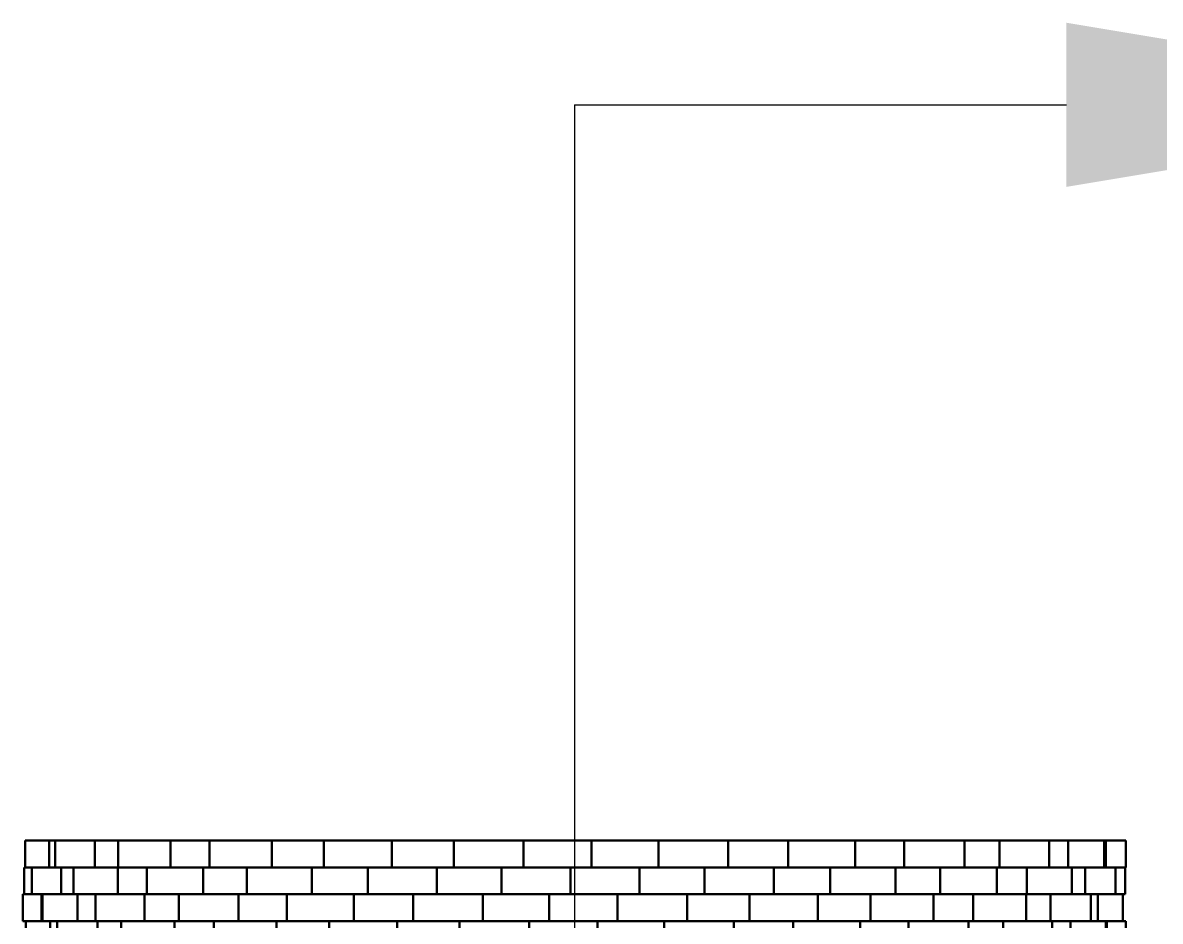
# Model space of a CAD drawing. Header units: inches. Extents: x 1.1 to 16.1, y 0.5 to 10.2.
# Drawn here: x 6.728 to 7.283, y 9.582 to 10.02 of the extents above; entities that cross this region are included whole.
import ezdxf

# ---------------------------------------------------------------- set-up
doc = ezdxf.new("R2010")
doc.units = ezdxf.units.IN
doc.header["$LTSCALE"] = 0.75
doc.header["$MEASUREMENT"] = 0
doc.linetypes.add('PHANTOM2', pattern=[1.25, 0.625, -0.125, 0.125, -0.125, 0.125, -0.125])
doc.layers.add('Annotations', color=7, linetype='Continuous', lineweight=25)
doc.layers.add('Visible', color=7, linetype='Continuous', lineweight=50)

msp = doc.modelspace()

# ---------------------------------------------------------------- linework, layer by layer
at = {"layer": 'Annotations', "linetype": 'PHANTOM2', "lineweight": 25}
msp.add_line((6.99725, 9.98037), (6.99725, 5.7604), dxfattribs=at)
at = {"layer": 'Annotations'}
msp.add_line((6.99725, 9.98037), (7.23725, 9.98037), dxfattribs=at)
msp.add_solid([(7.23725, 10.02037), (7.47725, 9.98037), (7.23725, 9.94037)], dxfattribs=at)
at = {"layer": 'Visible', "extrusion": (0, 1, 0)}
for p, q in [((6.7294, 9.62178, -0.60439), (6.74109, 9.62178, -0.57245)), ((6.7294, 9.60866, -0.60439), (6.7294, 9.62178, -0.60439)), ((6.74109, 9.62178, -0.57245), (6.74412, 9.62178, -0.53858)), ((6.74109, 9.60866, -0.57245), (6.74109, 9.62178, -0.57245)), ((6.74412, 9.62178, -0.53858), (6.76338, 9.62178, -0.51055)), ((6.74412, 9.60866, -0.53858), (6.74412, 9.62178, -0.53858)), ((6.76338, 9.62178, -0.51055), (6.77473, 9.62178, -0.47849)), ((6.76338, 9.60866, -0.51055), (6.76338, 9.62178, -0.51055)), ((6.77473, 9.62178, -0.47849), (6.80036, 9.62178, -0.45614)), ((6.77473, 9.60866, -0.47849), (6.77473, 9.62178, -0.47849)), ((6.80036, 9.62178, -0.45614), (6.81933, 9.62178, -0.42791)), ((6.80036, 9.60866, -0.45614), (6.80036, 9.62178, -0.45614)), ((6.81933, 9.62178, -0.42791), (6.84971, 9.62178, -0.41263)), ((6.81933, 9.60866, -0.42791), (6.81933, 9.62178, -0.42791)), ((6.84971, 9.62178, -0.41263), (6.8751, 9.62178, -0.39)), ((6.84971, 9.60866, -0.41263), (6.84971, 9.62178, -0.41263)), ((6.8751, 9.62178, -0.39), (6.90833, 9.62178, -0.38276)), ((6.8751, 9.60866, -0.39), (6.8751, 9.62178, -0.39)), ((6.90833, 9.62178, -0.38276), (6.93855, 9.62178, -0.36716)), ((6.90833, 9.60866, -0.38276), (6.90833, 9.62178, -0.38276)), ((6.93855, 9.62178, -0.36716), (6.97254, 9.62178, -0.36841)), ((6.93855, 9.60866, -0.36716), (6.93855, 9.62178, -0.36716)), ((6.97254, 9.62178, -0.36841), (7.00569, 9.62178, -0.36081)), ((6.97254, 9.60866, -0.36841), (6.97254, 9.62178, -0.36841)), ((7.00569, 9.62178, -0.36081), (7.0383, 9.62178, -0.37047)), ((7.00569, 9.60866, -0.36081), (7.00569, 9.62178, -0.36081)), ((7.0383, 9.62178, -0.37047), (7.0723, 9.62178, -0.37136)), ((7.0383, 9.60866, -0.37047), (7.0383, 9.62178, -0.37047)), ((7.0723, 9.62178, -0.37136), (7.10148, 9.62178, -0.38883)), ((7.0723, 9.60866, -0.37136), (7.0723, 9.62178, -0.37136)), ((7.10148, 9.62178, -0.38883), (7.13419, 9.62178, -0.39814)), ((7.10148, 9.60866, -0.38883), (7.10148, 9.62178, -0.38883)), ((7.13419, 9.62178, -0.39814), (7.15811, 9.62178, -0.42232)), ((7.13419, 9.60866, -0.39814), (7.13419, 9.62178, -0.39814)), ((7.15811, 9.62178, -0.42232), (7.18747, 9.62178, -0.43948)), ((7.15811, 9.60866, -0.42232), (7.15811, 9.62178, -0.42232)), ((7.18747, 9.62178, -0.43948), (7.20463, 9.62178, -0.46884)), ((7.18747, 9.60866, -0.43948), (7.18747, 9.62178, -0.43948)), ((7.20463, 9.62178, -0.46884), (7.2288, 9.62178, -0.49276)), ((7.20463, 9.60866, -0.46884), (7.20463, 9.62178, -0.46884)), ((7.2288, 9.62178, -0.49276), (7.23812, 9.62178, -0.52547)), ((7.2288, 9.60866, -0.49276), (7.2288, 9.62178, -0.49276)), ((7.23812, 9.62178, -0.52547), (7.25559, 9.62178, -0.55465)), ((7.23812, 9.60866, -0.52547), (7.23812, 9.62178, -0.52547)), ((7.25559, 9.62178, -0.55465), (7.25648, 9.62178, -0.58865)), ((7.25559, 9.60866, -0.55465), (7.25559, 9.62178, -0.55465)), ((7.25648, 9.62178, -0.58865), (7.26614, 9.62178, -0.62126)), ((7.25648, 9.60866, -0.58865), (7.25648, 9.62178, -0.58865)), ((7.26614, 9.60866, -0.62126), (7.26614, 9.62178, -0.62126)), ((6.72888, 9.60866, -0.64857), (6.7294, 9.60866, -0.64577)), ((6.72888, 9.59553, -0.64857), (6.72888, 9.60866, -0.64857)), ((6.73264, 9.60866, -0.59555), (6.7294, 9.60866, -0.60439)), ((6.73264, 9.60866, -0.58124), (6.74211, 9.60866, -0.56101)), ((6.73264, 9.59553, -0.58124), (6.73264, 9.60866, -0.58124)), ((6.74412, 9.60866, -0.53858), (6.74211, 9.60866, -0.56101)), ((6.75095, 9.60866, -0.52863), (6.74412, 9.60866, -0.53858)), ((6.74707, 9.59553, -0.55044), (6.74707, 9.60866, -0.55044)), ((6.75095, 9.60866, -0.52863), (6.75303, 9.60866, -0.51696)), ((6.75303, 9.60866, -0.51696), (6.76719, 9.60866, -0.49978)), ((6.75303, 9.59553, -0.51696), (6.75303, 9.60866, -0.51696)), ((6.77473, 9.60866, -0.47849), (6.76719, 9.60866, -0.49978)), ((6.77467, 9.59553, -0.49071), (6.77467, 9.60866, -0.49071)), ((6.78387, 9.60866, -0.47052), (6.77473, 9.60866, -0.47849)), ((6.78387, 9.60866, -0.47052), (6.78877, 9.60866, -0.45977)), ((6.78877, 9.60866, -0.45977), (6.80671, 9.60866, -0.44668)), ((6.78877, 9.59553, -0.45977), (6.78877, 9.60866, -0.45977)), ((6.81933, 9.60866, -0.42791), (6.80671, 9.60866, -0.44668)), ((6.81625, 9.59553, -0.43973), (6.81625, 9.60866, -0.43973)), ((6.8302, 9.60866, -0.42244), (6.81933, 9.60866, -0.42791)), ((6.8302, 9.60866, -0.42244), (6.8376, 9.60866, -0.41326)), ((6.8376, 9.60866, -0.41326), (6.8582, 9.60866, -0.40507)), ((6.8376, 9.59553, -0.41326), (6.8376, 9.60866, -0.41326)), ((6.8751, 9.60866, -0.39), (6.8582, 9.60866, -0.40507)), ((6.8692, 9.59553, -0.40069), (6.8692, 9.60866, -0.40069)), ((6.88702, 9.60866, -0.3874), (6.8751, 9.60866, -0.39)), ((6.88702, 9.60866, -0.3874), (6.89647, 9.60866, -0.38036)), ((6.89647, 9.60866, -0.38036), (6.91842, 9.60866, -0.37755)), ((6.89647, 9.59553, -0.38036), (6.89647, 9.60866, -0.38036)), ((6.93855, 9.60866, -0.36716), (6.91842, 9.60866, -0.37755)), ((6.9302, 9.59553, -0.37604), (6.9302, 9.60866, -0.37604)), ((6.95077, 9.60866, -0.36761), (6.93855, 9.60866, -0.36716)), ((6.95077, 9.60866, -0.36761), (6.96167, 9.60866, -0.36313)), ((6.96167, 9.60866, -0.36313), (6.98361, 9.60866, -0.36587)), ((6.96167, 9.59553, -0.36313), (6.96167, 9.60866, -0.36313)), ((7.00569, 9.60866, -0.36081), (6.98361, 9.60866, -0.36587)), ((6.99542, 9.59553, -0.36734), (6.99542, 9.60866, -0.36734)), ((7.01742, 9.60866, -0.36429), (7.00569, 9.60866, -0.36081)), ((7.01742, 9.60866, -0.36429), (7.0291, 9.60866, -0.36266)), ((7.0291, 9.60866, -0.36266), (7.04968, 9.60866, -0.37077)), ((7.0291, 9.59553, -0.36266), (7.0291, 9.60866, -0.36266)), ((7.0723, 9.60866, -0.37136), (7.04968, 9.60866, -0.37077)), ((7.06075, 9.59553, -0.37513), (7.06075, 9.60866, -0.37513)), ((7.08279, 9.60866, -0.37764), (7.0723, 9.60866, -0.37136)), ((7.08279, 9.60866, -0.37764), (7.09454, 9.60866, -0.37898)), ((7.09454, 9.60866, -0.37898), (7.11247, 9.60866, -0.39196)), ((7.09454, 9.59553, -0.37898), (7.09454, 9.60866, -0.37898)), ((7.13419, 9.60866, -0.39814), (7.11247, 9.60866, -0.39196)), ((7.12209, 9.59553, -0.39892), (7.12209, 9.60866, -0.39892)), ((7.14277, 9.60866, -0.40682), (7.13419, 9.60866, -0.39814)), ((7.14277, 9.60866, -0.40682), (7.15386, 9.60866, -0.41105)), ((7.15386, 9.60866, -0.41105), (7.16802, 9.60866, -0.42811)), ((7.15386, 9.59553, -0.41105), (7.15386, 9.60866, -0.41105)), ((7.18747, 9.60866, -0.43948), (7.16802, 9.60866, -0.42811)), ((7.17558, 9.59553, -0.43722), (7.17558, 9.60866, -0.43722)), ((7.19361, 9.60866, -0.44999), (7.18747, 9.60866, -0.43948)), ((7.19361, 9.60866, -0.44999), (7.20334, 9.60866, -0.45687)), ((7.20334, 9.60866, -0.45687), (7.21283, 9.60866, -0.47696)), ((7.20334, 9.59553, -0.45687), (7.20334, 9.60866, -0.45687)), ((7.2288, 9.60866, -0.49276), (7.21283, 9.60866, -0.47696)), ((7.21787, 9.59553, -0.48762), (7.21787, 9.60866, -0.48762)), ((7.23213, 9.60866, -0.50443), (7.2288, 9.60866, -0.49276)), ((7.23213, 9.60866, -0.50443), (7.23987, 9.60866, -0.51356)), ((7.23987, 9.60866, -0.51356), (7.24408, 9.60866, -0.53543)), ((7.23987, 9.59553, -0.51356), (7.23987, 9.60866, -0.51356)), ((7.25559, 9.60866, -0.55465), (7.24408, 9.60866, -0.53543)), ((7.2463, 9.59553, -0.54695), (7.2463, 9.60866, -0.54695)), ((7.2559, 9.60866, -0.56673), (7.25559, 9.60866, -0.55465)), ((7.2559, 9.60866, -0.56673), (7.26116, 9.60866, -0.57755)), ((7.26116, 9.59553, -0.57755), (7.26116, 9.60866, -0.57755)), ((7.26614, 9.60866, -0.62126), (7.26116, 9.60866, -0.60445)), ((7.26586, 9.59553, -0.64482), (7.26586, 9.60866, -0.64482)), ((6.72826, 9.59553, -0.6252), (6.73264, 9.59553, -0.60963)), ((6.72826, 9.58241, -0.6252), (6.72826, 9.59553, -0.6252)), ((6.73774, 9.59553, -0.57036), (6.73264, 9.59553, -0.58124)), ((6.73747, 9.58241, -0.59246), (6.73747, 9.59553, -0.59246)), ((6.73774, 9.59553, -0.57036), (6.73788, 9.59553, -0.55845)), ((6.73788, 9.59553, -0.55845), (6.74908, 9.59553, -0.53913)), ((6.73788, 9.58241, -0.55845), (6.73788, 9.59553, -0.55845)), ((6.75303, 9.59553, -0.51696), (6.74908, 9.59553, -0.53913)), ((6.76071, 9.59553, -0.50764), (6.75303, 9.59553, -0.51696)), ((6.75494, 9.58241, -0.52903), (6.75494, 9.59553, -0.52903)), ((6.76071, 9.59553, -0.50764), (6.7638, 9.59553, -0.49619)), ((6.7638, 9.59553, -0.49619), (6.77941, 9.59553, -0.48031)), ((6.7638, 9.58241, -0.49619), (6.7638, 9.59553, -0.49619)), ((6.78877, 9.59553, -0.45977), (6.77941, 9.59553, -0.48031)), ((6.78764, 9.58241, -0.47194), (6.78764, 9.59553, -0.47194)), ((6.79856, 9.59553, -0.45262), (6.78877, 9.59553, -0.45977)), ((6.79856, 9.59553, -0.45262), (6.80438, 9.59553, -0.44234)), ((6.80438, 9.59553, -0.44234), (6.8234, 9.59553, -0.43086)), ((6.80438, 9.58241, -0.44234), (6.80438, 9.59553, -0.44234)), ((6.8376, 9.59553, -0.41326), (6.8234, 9.59553, -0.43086)), ((6.8335, 9.58241, -0.42477), (6.8335, 9.59553, -0.42477)), ((6.84891, 9.59553, -0.40876), (6.8376, 9.59553, -0.41326)), ((6.84891, 9.59553, -0.40876), (6.85709, 9.59553, -0.40026)), ((6.85709, 9.59553, -0.40026), (6.87831, 9.59553, -0.39389)), ((6.85709, 9.58241, -0.40026), (6.85709, 9.59553, -0.40026)), ((6.89647, 9.59553, -0.38036), (6.87831, 9.59553, -0.39389)), ((6.88966, 9.58241, -0.39049), (6.88966, 9.59553, -0.39049)), ((6.90857, 9.59553, -0.37881), (6.89647, 9.59553, -0.38036)), ((6.90857, 9.59553, -0.37881), (6.9186, 9.59553, -0.37262)), ((6.9186, 9.59553, -0.37262), (6.94071, 9.59553, -0.37173)), ((6.9186, 9.58241, -0.37262), (6.9186, 9.59553, -0.37262)), ((6.96167, 9.59553, -0.36313), (6.94071, 9.59553, -0.37173)), ((6.95258, 9.58241, -0.37126), (6.95258, 9.59553, -0.37126)), ((6.9738, 9.59553, -0.36465), (6.96167, 9.59553, -0.36313)), ((6.9738, 9.59553, -0.36465), (6.98505, 9.59553, -0.36114)), ((6.98505, 9.59553, -0.36114), (7.00667, 9.59553, -0.36578)), ((6.98505, 9.58241, -0.36114), (6.98505, 9.59553, -0.36114)), ((7.0291, 9.59553, -0.36266), (7.00667, 9.59553, -0.36578)), ((7.0183, 9.58241, -0.36827), (7.0183, 9.59553, -0.36827)), ((7.04048, 9.59553, -0.36715), (7.0291, 9.59553, -0.36266)), ((7.04048, 9.59553, -0.36715), (7.05227, 9.59553, -0.36655)), ((7.05227, 9.59553, -0.36655), (7.07206, 9.59553, -0.37642)), ((7.05227, 9.58241, -0.36655), (7.05227, 9.59553, -0.36655)), ((7.09454, 9.59553, -0.37898), (7.07206, 9.59553, -0.37642)), ((7.0827, 9.58241, -0.38172), (7.0827, 9.59553, -0.38172)), ((7.10444, 9.59553, -0.38615), (7.09454, 9.59553, -0.37898)), ((7.10444, 9.59553, -0.38615), (7.11603, 9.59553, -0.3885)), ((7.11603, 9.59553, -0.3885), (7.13276, 9.59553, -0.403)), ((7.11603, 9.58241, -0.3885), (7.11603, 9.59553, -0.3885)), ((7.15386, 9.59553, -0.41105), (7.13276, 9.59553, -0.403)), ((7.14174, 9.58241, -0.41077), (7.14174, 9.59553, -0.41077)), ((7.16165, 9.59553, -0.42044), (7.15386, 9.59553, -0.41105)), ((7.16165, 9.59553, -0.42044), (7.17233, 9.59553, -0.42563)), ((7.17233, 9.59553, -0.42563), (7.18495, 9.59553, -0.44385)), ((7.17233, 9.58241, -0.42563), (7.17233, 9.59553, -0.42563)), ((7.20334, 9.59553, -0.45687), (7.18495, 9.59553, -0.44385)), ((7.19169, 9.58241, -0.45359), (7.19169, 9.59553, -0.45359)), ((7.20854, 9.59553, -0.46788), (7.20334, 9.59553, -0.45687)), ((7.20854, 9.59553, -0.46788), (7.21763, 9.59553, -0.47558)), ((7.21763, 9.59553, -0.47558), (7.22533, 9.59553, -0.49642)), ((7.21763, 9.58241, -0.47558), (7.21763, 9.59553, -0.47558)), ((7.23987, 9.59553, -0.51356), (7.22533, 9.59553, -0.49642)), ((7.22943, 9.58241, -0.50748), (7.22943, 9.59553, -0.50748)), ((7.24216, 9.59553, -0.52547), (7.23987, 9.59553, -0.51356)), ((7.24216, 9.59553, -0.52547), (7.24908, 9.59553, -0.53524)), ((7.24908, 9.59553, -0.53524), (7.25137, 9.59553, -0.55739)), ((7.24908, 9.58241, -0.53524), (7.24908, 9.59553, -0.53524)), ((7.26116, 9.59553, -0.57755), (7.25137, 9.59553, -0.55739)), ((7.25257, 9.58241, -0.56907), (7.25257, 9.59553, -0.56907)), ((7.26116, 9.59553, -0.59154), (7.26471, 9.59553, -0.60084)), ((7.26586, 9.59553, -0.64482), (7.26471, 9.59553, -0.63916)), ((7.26471, 9.58241, -0.60084), (7.26471, 9.59553, -0.60084)), ((6.72969, 9.58241, -0.62012), (6.72826, 9.58241, -0.6252)), ((6.72969, 9.58241, -0.60186), (6.73761, 9.58241, -0.58091)), ((6.72969, 9.56929, -0.60186), (6.72969, 9.58241, -0.60186)), ((6.73788, 9.58241, -0.55845), (6.73761, 9.58241, -0.58091)), ((6.74391, 9.58241, -0.54806), (6.73788, 9.58241, -0.55845)), ((6.74171, 9.56929, -0.57005), (6.74171, 9.58241, -0.57005)), ((6.74391, 9.58241, -0.54806), (6.74509, 9.58241, -0.53621)), ((6.74509, 9.58241, -0.53621), (6.75793, 9.58241, -0.51794)), ((6.74509, 9.56929, -0.53621), (6.74509, 9.58241, -0.53621)), ((6.7638, 9.58241, -0.49619), (6.75793, 9.58241, -0.51794)), ((6.77226, 9.58241, -0.48758), (6.7638, 9.58241, -0.49619)), ((6.76465, 9.56929, -0.50838), (6.76465, 9.58241, -0.50838)), ((6.77226, 9.58241, -0.48758), (6.77633, 9.58241, -0.47645)), ((6.77633, 9.58241, -0.47645), (6.79327, 9.58241, -0.46199)), ((6.77633, 9.56929, -0.47645), (6.77633, 9.58241, -0.47645)), ((6.80438, 9.58241, -0.44234), (6.79327, 9.58241, -0.46199)), ((6.8022, 9.56929, -0.45436), (6.8022, 9.58241, -0.45436)), ((6.81476, 9.58241, -0.43607), (6.80438, 9.58241, -0.44234)), ((6.81476, 9.58241, -0.43607), (6.82146, 9.58241, -0.42633)), ((6.82146, 9.58241, -0.42633), (6.8414, 9.58241, -0.41656)), ((6.82146, 9.56929, -0.42633), (6.82146, 9.58241, -0.42633)), ((6.85709, 9.58241, -0.40026), (6.8414, 9.58241, -0.41656)), ((6.852, 9.56929, -0.41137), (6.852, 9.58241, -0.41137)), ((6.86874, 9.58241, -0.39677), (6.85709, 9.58241, -0.40026)), ((6.86874, 9.58241, -0.39677), (6.87763, 9.58241, -0.38901)), ((6.87763, 9.58241, -0.38901), (6.89933, 9.58241, -0.38452)), ((6.87763, 9.56929, -0.38901), (6.87763, 9.58241, -0.38901)), ((6.9186, 9.58241, -0.37262), (6.89933, 9.58241, -0.38452)), ((6.91093, 9.56929, -0.38212), (6.91093, 9.58241, -0.38212)), ((6.93079, 9.58241, -0.37213), (6.9186, 9.58241, -0.37262)), ((6.93079, 9.58241, -0.37213), (6.94131, 9.58241, -0.36683)), ((6.94131, 9.58241, -0.36683), (6.96342, 9.58241, -0.36788)), ((6.94131, 9.56929, -0.36683), (6.94131, 9.58241, -0.36683)), ((6.98505, 9.58241, -0.36114), (6.96342, 9.58241, -0.36788)), ((6.97528, 9.56929, -0.36844), (6.97528, 9.58241, -0.36844)), ((6.997, 9.58241, -0.3637), (6.98505, 9.58241, -0.36114)), ((6.997, 9.58241, -0.3637), (7.00851, 9.58241, -0.36119)), ((7.00851, 9.58241, -0.36119), (7.02965, 9.58241, -0.3677)), ((7.00851, 9.56929, -0.36119), (7.00851, 9.58241, -0.36119)), ((7.05227, 9.58241, -0.36655), (7.02965, 9.58241, -0.3677)), ((7.04102, 9.56929, -0.37119), (7.04102, 9.58241, -0.37119)), ((7.06321, 9.58241, -0.37201), (7.05227, 9.58241, -0.36655)), ((7.06321, 9.58241, -0.37201), (7.075, 9.58241, -0.37244)), ((7.075, 9.58241, -0.37244), (7.09386, 9.58241, -0.38399)), ((7.075, 9.56929, -0.37244), (7.075, 9.58241, -0.37244)), ((7.11603, 9.58241, -0.3885), (7.09386, 9.58241, -0.38399)), ((7.104, 9.56929, -0.39021), (7.104, 9.58241, -0.39021)), ((7.12527, 9.58241, -0.39651), (7.11603, 9.58241, -0.3885)), ((7.12527, 9.58241, -0.39651), (7.13661, 9.58241, -0.39987)), ((7.13661, 9.58241, -0.39987), (7.15201, 9.58241, -0.41576)), ((7.13661, 9.56929, -0.39987), (7.13661, 9.58241, -0.39987)), ((7.17233, 9.58241, -0.42563), (7.15201, 9.58241, -0.41576)), ((7.16028, 9.56929, -0.42429), (7.16028, 9.58241, -0.42429)), ((7.17928, 9.58241, -0.43566), (7.17233, 9.58241, -0.42563)), ((7.17928, 9.58241, -0.43566), (7.18946, 9.58241, -0.44176)), ((7.18946, 9.58241, -0.44176), (7.20044, 9.58241, -0.46101)), ((7.18946, 9.56929, -0.44176), (7.18946, 9.58241, -0.44176)), ((7.21763, 9.58241, -0.47558), (7.20044, 9.58241, -0.46101)), ((7.20631, 9.56929, -0.4713), (7.20631, 9.58241, -0.4713)), ((7.22185, 9.58241, -0.487), (7.21763, 9.58241, -0.47558)), ((7.22185, 9.58241, -0.487), (7.23023, 9.58241, -0.49547)), ((7.23023, 9.58241, -0.49547), (7.23609, 9.58241, -0.5169)), ((7.23023, 9.56929, -0.49547), (7.23023, 9.58241, -0.49547)), ((7.24908, 9.58241, -0.53524), (7.23609, 9.58241, -0.5169)), ((7.23921, 9.56929, -0.52827), (7.23921, 9.58241, -0.52827)), ((7.25033, 9.58241, -0.5473), (7.24908, 9.58241, -0.53524)), ((7.25033, 9.58241, -0.5473), (7.25637, 9.58241, -0.55764)), ((7.25637, 9.58241, -0.55764), (7.25671, 9.58241, -0.57991)), ((7.25637, 9.56929, -0.55764), (7.25637, 9.58241, -0.55764)), ((7.26471, 9.58241, -0.60084), (7.25671, 9.58241, -0.57991)), ((7.2569, 9.56929, -0.59164), (7.2569, 9.58241, -0.59164)), ((7.26471, 9.58241, -0.61905), (7.26622, 9.58241, -0.62435)), ((7.26622, 9.56929, -0.62435), (7.26622, 9.58241, -0.62435))]:
    msp.add_line(p, q, dxfattribs=at)

doc.saveas('drawing.dxf')
